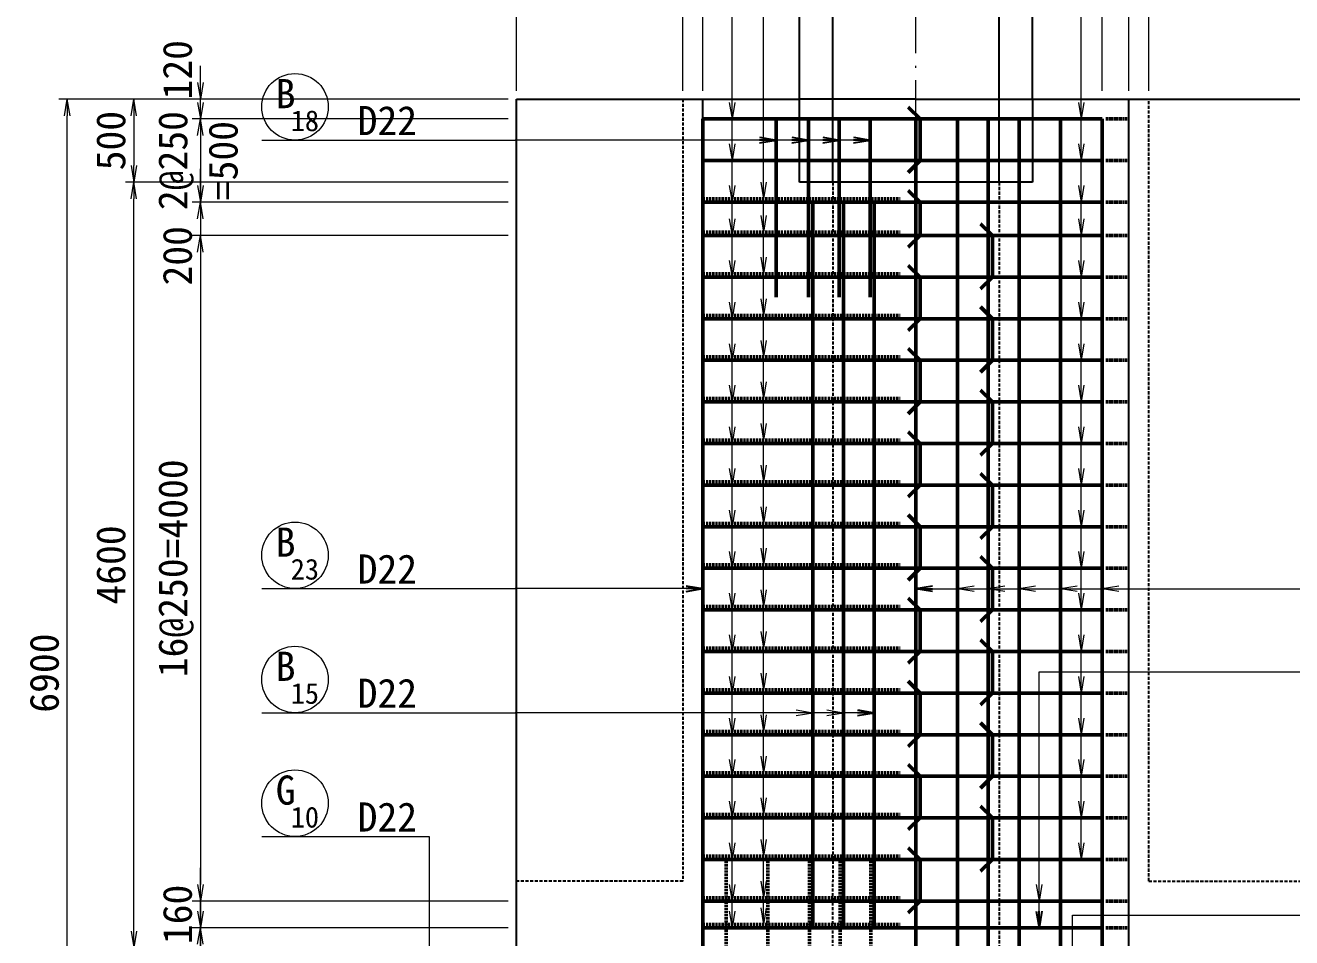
# Model space of a CAD drawing. Header units: millimetres. Extents: x 169470 to 758170, y -17820 to 11880.
# Drawn here: x 281245 to 288856, y -3066 to 2418 of the extents above; entities that cross this region are included whole.
import ezdxf
from ezdxf.enums import TextEntityAlignment as Align

# ---------------------------------------------------------------- set-up
doc = ezdxf.new("R2010")
doc.units = ezdxf.units.MM
doc.header["$LTSCALE"] = 50
doc.header["$PDSIZE"] = 300
doc.linetypes.add('DASHED2', pattern=[0.375, 0.25, -0.125])
doc.linetypes.add('SXF_一点短鎖線', pattern=[9.25, 6, -1.5, 0.25, -1.5])
doc.layers.get('Defpoints').update_dxf_attribs({"color": 151})
for name, color, linetype, lineweight in [('D-BMK', 2, 'SXF_一点短鎖線', 13), ('D-STR', 1, 'Continuous', 25), ('D-STR-DIM', 7, 'Continuous', 13), ('D-STR-HTXT', 7, 'Continuous', 13), ('D-STR-STR1', 2, 'Continuous', 50), ('D-STR-STR3', 4, 'Continuous', 50), ('D-STR-STR4', 1, 'Continuous', 50), ('D-STR-TXT', 7, 'Continuous', 13)]:
    doc.layers.add(name, color=color, linetype=linetype, lineweight=lineweight)
doc.styles.add('YOKO_GOTHIC', font='MS Gothic.ttf')
doc.dimstyles.new('S50', dxfattribs={"dimscale": 50, "dimtxt": 3.5, "dimasz": 2, "dimexe": 1, "dimexo": 1, "dimgap": 1, "dimtad": 1, "dimdec": 0, "dimzin": 1, "dimdsep": 46, "dimtxsty": 'YOKO_GOTHIC', "dimblk": 'OPEN', "dimcen": 0, "dimclrd": 256, "dimclre": 256, "dimclrt": 256, "dimaunit": 1, "dimadec": 3, "dimazin": 0, "dimtfac": 1, "dimtdec": 0, "dimtix": 1, "dimtmove": 2, "dimatfit": 3, "dimldrblk": 'OPEN', "dimfxl": 1, "dimlwd": -1, "dimlwe": -1, "dimarcsym": 2})

# ---------------------------------------------------------------- blocks, each defined once
blk = doc.blocks.new('_Open')
at = {"color": 0, "linetype": 'ByBlock', "lineweight": -2}
for p, q in [((-1, 0.167), (0, 0)), ((-1, -0.167), (0, 0)), ((0, 0), (-1, 0))]:
    blk.add_line(p, q, dxfattribs=at)
blk = doc.blocks.new('*D3588')
at = {"layer": 'D-STR-DIM', "transparency": 16777216}
for p, q in [((284147.8, 1974.7), (281447.8, 1974.7)), ((281497.8, -4825.6), (281497.8, 1874.7)), ((284147.8, -4925.6), (281447.8, -4925.6))]:
    blk.add_line(p, q, dxfattribs=at)
at = {"layer": 'Defpoints', "color": 0, "transparency": 16777216}
for p in [(281497.8, 1974.7), (284197.8, 1974.7), (284197.8, -4925.6)]:
    blk.add_point(p, dxfattribs=at)
at = {"layer": 'D-STR-DIM', "transparency": 16777216, "xscale": 100, "yscale": 100, "zscale": 100}
for p, rotation in [((281497.8, 1974.7), 90), ((281497.8, -4925.6), 270)]:
    blk.add_blockref('_Open', p, dxfattribs=dict(at, rotation=rotation))
at = {"layer": 'D-STR-DIM', "transparency": 16777216, "insert": (281360.3, -1475.5), "char_height": 175, "attachment_point": 5, "rotation": 90, "style": 'YOKO_GOTHIC'}
blk.add_mtext('6900', dxfattribs=at)
blk = doc.blocks.new('*D3591')
at = {"layer": 'D-STR-DIM', "transparency": 16777216}
for p, q in [((284147.8, 1474.7), (281847.8, 1474.7)), ((281897.8, -3025.6), (281897.8, 1374.7)), ((284147.8, -3125.6), (281847.8, -3125.6))]:
    blk.add_line(p, q, dxfattribs=at)
at = {"layer": 'Defpoints', "color": 0, "transparency": 16777216}
for p in [(281897.8, 1474.7), (284197.8, 1474.7), (284197.8, -3125.6)]:
    blk.add_point(p, dxfattribs=at)
at = {"layer": 'D-STR-DIM', "transparency": 16777216, "xscale": 100, "yscale": 100, "zscale": 100}
for p, rotation in [((281897.8, 1474.7), 90), ((281897.8, -3125.6), 270)]:
    blk.add_blockref('_Open', p, dxfattribs=dict(at, rotation=rotation))
at = {"layer": 'D-STR-DIM', "transparency": 16777216, "insert": (281760.3, -825.5), "char_height": 175, "attachment_point": 5, "rotation": 90, "style": 'YOKO_GOTHIC'}
blk.add_mtext('4600', dxfattribs=at)
blk = doc.blocks.new('*D3592')
at = {"layer": 'D-STR-DIM', "transparency": 16777216}
for p, q in [((284147.8, 1154.7), (282247.8, 1154.7)), ((282297.8, 1054.7), (282297.8, -2745.6)), ((284147.8, -2845.6), (282247.8, -2845.6))]:
    blk.add_line(p, q, dxfattribs=at)
at = {"layer": 'Defpoints', "color": 0, "transparency": 16777216}
for p in [(284197.8, 1154.7), (282297.8, -2845.6), (284197.8, -2845.6)]:
    blk.add_point(p, dxfattribs=at)
at = {"layer": 'D-STR-DIM', "transparency": 16777216, "xscale": 100, "yscale": 100, "zscale": 100}
for p, rotation in [((282297.8, 1154.7), 90), ((282297.8, -2845.6), 270)]:
    blk.add_blockref('_Open', p, dxfattribs=dict(at, rotation=rotation))
at = {"layer": 'D-STR-DIM', "transparency": 16777216, "insert": (282151, -845.5), "char_height": 175, "attachment_point": 5, "rotation": 90, "style": 'YOKO_GOTHIC'}
blk.add_mtext('16@250=4000', dxfattribs=at)
blk = doc.blocks.new('*D3593')
at = {"layer": 'D-STR-DIM', "transparency": 16777216}
for p, q in [((282297.8, -2745.6), (282297.8, -2645.6)), ((284147.8, -2845.6), (282247.8, -2845.6)), ((282297.8, -2845.6), (282297.8, -3005.6)), ((284147.8, -3005.6), (282247.8, -3005.6)), ((282297.8, -3105.6), (282297.8, -3205.6))]:
    blk.add_line(p, q, dxfattribs=at)
at = {"layer": 'Defpoints', "color": 0, "transparency": 16777216}
for p in [(284197.8, -2845.6), (282297.8, -3005.6), (284197.8, -3005.6)]:
    blk.add_point(p, dxfattribs=at)
at = {"layer": 'D-STR-DIM', "transparency": 16777216, "xscale": 100, "yscale": 100, "zscale": 100}
for p, rotation in [((282297.8, -2845.6), 270), ((282297.8, -3005.6), 90)]:
    blk.add_blockref('_Open', p, dxfattribs=dict(at, rotation=rotation))
at = {"layer": 'D-STR-DIM', "transparency": 16777216, "insert": (282160.3, -2925.6), "char_height": 175, "attachment_point": 5, "rotation": 90, "style": 'YOKO_GOTHIC'}
blk.add_mtext('160', dxfattribs=at)
blk = doc.blocks.new('*D3595')
at = {"layer": 'D-STR-DIM', "transparency": 16777216}
for p, q in [((282297.8, -2905.6), (282297.8, -2805.6)), ((284147.8, -3005.6), (282247.8, -3005.6)), ((282297.8, -3905.6), (282297.8, -3005.6)), ((284147.8, -3905.6), (282247.8, -3905.6)), ((282297.8, -4005.6), (282297.8, -4105.6))]:
    blk.add_line(p, q, dxfattribs=at)
at = {"layer": 'Defpoints', "color": 0, "transparency": 16777216}
for p in [(282297.8, -3005.6), (284197.8, -3005.6), (284197.8, -3905.6)]:
    blk.add_point(p, dxfattribs=at)
at = {"layer": 'D-STR-DIM', "transparency": 16777216, "xscale": 100, "yscale": 100, "zscale": 100}
for p, rotation in [((282297.8, -3005.6), 270), ((282297.8, -3905.6), 90)]:
    blk.add_blockref('_Open', p, dxfattribs=dict(at, rotation=rotation))
at = {"layer": 'D-STR-DIM', "transparency": 16777216, "insert": (282297.8, -3482.9), "char_height": 175, "attachment_point": 5, "rotation": 90, "style": 'YOKO_GOTHIC'}
blk.add_mtext('4@225\\P=900', dxfattribs=at)
blk = doc.blocks.new('*D3601')
at = {"layer": 'D-STR-DIM', "transparency": 16777216}
for p, q in [((284147.8, 1974.7), (281847.8, 1974.7)), ((281897.8, 1874.7), (281897.8, 1574.7)), ((284147.8, 1474.7), (281847.8, 1474.7))]:
    blk.add_line(p, q, dxfattribs=at)
at = {"layer": 'Defpoints', "color": 0, "transparency": 16777216}
for p in [(284197.8, 1974.7), (281897.8, 1474.7), (284197.8, 1474.7)]:
    blk.add_point(p, dxfattribs=at)
at = {"layer": 'D-STR-DIM', "transparency": 16777216, "xscale": 100, "yscale": 100, "zscale": 100}
for p, rotation in [((281897.8, 1974.7), 90), ((281897.8, 1474.7), 270)]:
    blk.add_blockref('_Open', p, dxfattribs=dict(at, rotation=rotation))
at = {"layer": 'D-STR-DIM', "transparency": 16777216, "insert": (281760.3, 1724.7), "char_height": 175, "attachment_point": 5, "rotation": 90, "style": 'YOKO_GOTHIC'}
blk.add_mtext('500', dxfattribs=at)
blk = doc.blocks.new('*D3828')
at = {"layer": 'D-STR-DIM', "transparency": 16777216}
for p, q in [((284197.8, 2024.7), (284197.8, 5808.3)), ((288997.8, 2024.7), (288997.8, 5808.3)), ((288897.8, 5758.3), (284297.8, 5758.3))]:
    blk.add_line(p, q, dxfattribs=at)
at = {"layer": 'Defpoints', "color": 0, "transparency": 16777216}
for p in [(284197.8, 5758.3), (284197.8, 1974.7), (288997.8, 1974.7)]:
    blk.add_point(p, dxfattribs=at)
at = {"layer": 'D-STR-DIM', "transparency": 16777216, "xscale": 100, "yscale": 100, "zscale": 100, "rotation": 180}
blk.add_blockref('_Open', (284197.8, 5758.3), dxfattribs=at)
at = {"layer": 'D-STR-DIM', "transparency": 16777216, "xscale": 100, "yscale": 100, "zscale": 100}
blk.add_blockref('_Open', (288997.8, 5758.3), dxfattribs=at)
at = {"layer": 'D-STR-DIM', "transparency": 16777216, "insert": (286597.8, 5895.8), "char_height": 175, "attachment_point": 5, "style": 'YOKO_GOTHIC'}
blk.add_mtext('4800', dxfattribs=at)
blk = doc.blocks.new('*D3831')
at = {"layer": 'D-STR-DIM', "transparency": 16777216}
for p, q in [((287777.8, 4958.3), (287677.8, 4958.3)), ((287877.8, 2024.7), (287877.8, 5008.3)), ((287997.8, 4958.3), (287877.8, 4958.3)), ((287997.8, 2024.7), (287997.8, 5008.3)), ((288097.8, 4958.3), (288197.8, 4958.3))]:
    blk.add_line(p, q, dxfattribs=at)
at = {"layer": 'Defpoints', "color": 0, "transparency": 16777216}
for p in [(287877.8, 4958.3), (287877.8, 1974.7), (287997.8, 1974.7)]:
    blk.add_point(p, dxfattribs=at)
at = {"layer": 'D-STR-DIM', "transparency": 16777216, "xscale": 100, "yscale": 100, "zscale": 100}
blk.add_blockref('_Open', (287877.8, 4958.3), dxfattribs=at)
at = {"layer": 'D-STR-DIM', "transparency": 16777216, "xscale": 100, "yscale": 100, "zscale": 100, "rotation": 180}
blk.add_blockref('_Open', (287997.8, 4958.3), dxfattribs=at)
at = {"layer": 'D-STR-DIM', "transparency": 16777216, "insert": (288046.7, 5095.8), "char_height": 175, "attachment_point": 5, "style": 'YOKO_GOTHIC'}
blk.add_mtext('120', dxfattribs=at)
blk = doc.blocks.new('*D3832')
at = {"layer": 'D-STR-DIM', "transparency": 16777216}
for p, q in [((287617.8, 4958.3), (287517.8, 4958.3)), ((287717.8, 2024.7), (287717.8, 5008.3)), ((287877.8, 4958.3), (287717.8, 4958.3)), ((287877.8, 2024.7), (287877.8, 5008.3)), ((287977.8, 4958.3), (288077.8, 4958.3))]:
    blk.add_line(p, q, dxfattribs=at)
at = {"layer": 'Defpoints', "color": 0, "transparency": 16777216}
for p in [(287717.8, 4958.3), (287717.8, 1974.7), (287877.8, 1974.7)]:
    blk.add_point(p, dxfattribs=at)
at = {"layer": 'D-STR-DIM', "transparency": 16777216, "xscale": 100, "yscale": 100, "zscale": 100}
blk.add_blockref('_Open', (287717.8, 4958.3), dxfattribs=at)
at = {"layer": 'D-STR-DIM', "transparency": 16777216, "xscale": 100, "yscale": 100, "zscale": 100, "rotation": 180}
blk.add_blockref('_Open', (287877.8, 4958.3), dxfattribs=at)
at = {"layer": 'D-STR-DIM', "transparency": 16777216, "insert": (287797.8, 4627.5), "char_height": 175, "attachment_point": 5, "style": 'YOKO_GOTHIC'}
blk.add_mtext('160', dxfattribs=at)
blk = doc.blocks.new('*D3833')
at = {"layer": 'D-STR-DIM', "transparency": 16777216}
for p, q in [((287217.8, 3037.2), (287217.8, 5008.3)), ((287617.8, 4958.3), (287317.8, 4958.3)), ((287717.8, 2024.7), (287717.8, 5008.3))]:
    blk.add_line(p, q, dxfattribs=at)
at = {"layer": 'Defpoints', "color": 0, "transparency": 16777216}
for p in [(287217.8, 4958.3), (287217.8, 2987.2), (287717.8, 1974.7)]:
    blk.add_point(p, dxfattribs=at)
at = {"layer": 'D-STR-DIM', "transparency": 16777216, "xscale": 100, "yscale": 100, "zscale": 100, "rotation": 180}
blk.add_blockref('_Open', (287217.8, 4958.3), dxfattribs=at)
at = {"layer": 'D-STR-DIM', "transparency": 16777216, "xscale": 100, "yscale": 100, "zscale": 100}
blk.add_blockref('_Open', (287717.8, 4958.3), dxfattribs=at)
at = {"layer": 'D-STR-DIM', "transparency": 16777216, "insert": (287467.8, 4958.3), "char_height": 175, "attachment_point": 5, "style": 'YOKO_GOTHIC'}
blk.add_mtext('2@250\\P=500', dxfattribs=at)
blk = doc.blocks.new('*D3837')
at = {"layer": 'D-STR-DIM', "transparency": 16777216}
for p, q in [((285097.8, 4958.3), (284997.8, 4958.3)), ((285197.8, 2024.7), (285197.8, 5008.3)), ((285197.8, 4958.3), (285317.8, 4958.3)), ((285317.8, 2024.7), (285317.8, 5008.3)), ((285417.8, 4958.3), (285517.8, 4958.3))]:
    blk.add_line(p, q, dxfattribs=at)
at = {"layer": 'Defpoints', "color": 0, "transparency": 16777216}
for p in [(285317.8, 4958.3), (285197.8, 1974.7), (285317.8, 1974.7)]:
    blk.add_point(p, dxfattribs=at)
at = {"layer": 'D-STR-DIM', "transparency": 16777216, "xscale": 100, "yscale": 100, "zscale": 100}
blk.add_blockref('_Open', (285197.8, 4958.3), dxfattribs=at)
at = {"layer": 'D-STR-DIM', "transparency": 16777216, "xscale": 100, "yscale": 100, "zscale": 100, "rotation": 180}
blk.add_blockref('_Open', (285317.8, 4958.3), dxfattribs=at)
at = {"layer": 'D-STR-DIM', "transparency": 16777216, "insert": (284984.2, 5095.8), "char_height": 175, "attachment_point": 5, "style": 'YOKO_GOTHIC'}
blk.add_mtext('120', dxfattribs=at)
blk = doc.blocks.new('*D3838')
at = {"layer": 'D-STR-DIM', "transparency": 16777216}
for p, q in [((285317.8, 2024.7), (285317.8, 5008.3)), ((285417.8, 4958.3), (285657.8, 4958.3)), ((285757.8, 3037.2), (285757.8, 5008.3))]:
    blk.add_line(p, q, dxfattribs=at)
at = {"layer": 'Defpoints', "color": 0, "transparency": 16777216}
for p in [(285757.8, 4958.3), (285757.8, 2987.2), (285317.8, 1974.7)]:
    blk.add_point(p, dxfattribs=at)
at = {"layer": 'D-STR-DIM', "transparency": 16777216, "xscale": 100, "yscale": 100, "zscale": 100, "rotation": 180}
blk.add_blockref('_Open', (285317.8, 4958.3), dxfattribs=at)
at = {"layer": 'D-STR-DIM', "transparency": 16777216, "xscale": 100, "yscale": 100, "zscale": 100}
blk.add_blockref('_Open', (285757.8, 4958.3), dxfattribs=at)
at = {"layer": 'D-STR-DIM', "transparency": 16777216, "insert": (285537.8, 5095.8), "char_height": 175, "attachment_point": 5, "style": 'YOKO_GOTHIC'}
blk.add_mtext('440', dxfattribs=at)
blk = doc.blocks.new('*D3843')
at = {"layer": 'D-STR-DIM', "transparency": 16777216}
for p, q in [((287297.8, 3037.2), (287297.8, 5408.3)), ((287997.8, 2024.7), (287997.8, 5408.3)), ((287397.8, 5358.3), (287897.8, 5358.3))]:
    blk.add_line(p, q, dxfattribs=at)
at = {"layer": 'Defpoints', "color": 0, "transparency": 16777216}
for p in [(287997.8, 5358.3), (287297.8, 2987.2), (287997.8, 1974.7)]:
    blk.add_point(p, dxfattribs=at)
at = {"layer": 'D-STR-DIM', "transparency": 16777216, "xscale": 100, "yscale": 100, "zscale": 100, "rotation": 180}
blk.add_blockref('_Open', (287297.8, 5358.3), dxfattribs=at)
at = {"layer": 'D-STR-DIM', "transparency": 16777216, "xscale": 100, "yscale": 100, "zscale": 100}
blk.add_blockref('_Open', (287997.8, 5358.3), dxfattribs=at)
at = {"layer": 'D-STR-DIM', "transparency": 16777216, "insert": (287647.8, 5495.8), "char_height": 175, "attachment_point": 5, "style": 'YOKO_GOTHIC'}
blk.add_mtext('700', dxfattribs=at)
blk = doc.blocks.new('*D3844')
at = {"layer": 'D-STR-DIM', "transparency": 16777216}
for p, q in [((287997.8, 2024.7), (287997.8, 5408.3)), ((288997.8, 2024.7), (288997.8, 5408.3)), ((288097.8, 5358.3), (288897.8, 5358.3))]:
    blk.add_line(p, q, dxfattribs=at)
at = {"layer": 'Defpoints', "color": 0, "transparency": 16777216}
for p in [(288997.8, 5358.3), (287997.8, 1974.7), (288997.8, 1974.7)]:
    blk.add_point(p, dxfattribs=at)
at = {"layer": 'D-STR-DIM', "transparency": 16777216, "xscale": 100, "yscale": 100, "zscale": 100, "rotation": 180}
blk.add_blockref('_Open', (287997.8, 5358.3), dxfattribs=at)
at = {"layer": 'D-STR-DIM', "transparency": 16777216, "xscale": 100, "yscale": 100, "zscale": 100}
blk.add_blockref('_Open', (288997.8, 5358.3), dxfattribs=at)
at = {"layer": 'D-STR-DIM', "transparency": 16777216, "insert": (288497.8, 5495.8), "char_height": 175, "attachment_point": 5, "style": 'YOKO_GOTHIC'}
blk.add_mtext('1000', dxfattribs=at)
blk = doc.blocks.new('*D3846')
at = {"layer": 'D-STR-DIM', "transparency": 16777216}
for p, q in [((285197.8, 2024.7), (285197.8, 5408.3)), ((285897.8, 3037.2), (285897.8, 5408.3)), ((285797.8, 5358.3), (285297.8, 5358.3))]:
    blk.add_line(p, q, dxfattribs=at)
at = {"layer": 'Defpoints', "color": 0, "transparency": 16777216}
for p in [(285197.8, 5358.3), (285897.8, 2987.2), (285197.8, 1974.7)]:
    blk.add_point(p, dxfattribs=at)
at = {"layer": 'D-STR-DIM', "transparency": 16777216, "xscale": 100, "yscale": 100, "zscale": 100, "rotation": 180}
blk.add_blockref('_Open', (285197.8, 5358.3), dxfattribs=at)
at = {"layer": 'D-STR-DIM', "transparency": 16777216, "xscale": 100, "yscale": 100, "zscale": 100}
blk.add_blockref('_Open', (285897.8, 5358.3), dxfattribs=at)
at = {"layer": 'D-STR-DIM', "transparency": 16777216, "insert": (285547.8, 5495.8), "char_height": 175, "attachment_point": 5, "style": 'YOKO_GOTHIC'}
blk.add_mtext('700', dxfattribs=at)
blk = doc.blocks.new('*D3847')
at = {"layer": 'D-STR-DIM', "transparency": 16777216}
for p, q in [((284197.8, 2024.7), (284197.8, 5408.3)), ((285197.8, 2024.7), (285197.8, 5408.3)), ((285097.8, 5358.3), (284297.8, 5358.3))]:
    blk.add_line(p, q, dxfattribs=at)
at = {"layer": 'Defpoints', "color": 0, "transparency": 16777216}
for p in [(284197.8, 5358.3), (284197.8, 1974.7), (285197.8, 1974.7)]:
    blk.add_point(p, dxfattribs=at)
at = {"layer": 'D-STR-DIM', "transparency": 16777216, "xscale": 100, "yscale": 100, "zscale": 100, "rotation": 180}
blk.add_blockref('_Open', (284197.8, 5358.3), dxfattribs=at)
at = {"layer": 'D-STR-DIM', "transparency": 16777216, "xscale": 100, "yscale": 100, "zscale": 100}
blk.add_blockref('_Open', (285197.8, 5358.3), dxfattribs=at)
at = {"layer": 'D-STR-DIM', "transparency": 16777216, "insert": (284697.8, 5495.8), "char_height": 175, "attachment_point": 5, "style": 'YOKO_GOTHIC'}
blk.add_mtext('1000', dxfattribs=at)
blk = doc.blocks.new('*D3899')
at = {"layer": 'D-STR-DIM', "transparency": 16777216}
for p, q in [((282297.8, 1454.7), (282297.8, 1554.7)), ((284147.8, 1354.7), (282247.8, 1354.7)), ((282297.8, 1354.7), (282297.8, 1154.7)), ((284147.8, 1154.7), (282247.8, 1154.7)), ((282297.8, 1054.7), (282297.8, 954.7))]:
    blk.add_line(p, q, dxfattribs=at)
at = {"layer": 'Defpoints', "color": 0, "transparency": 16777216}
for p in [(284197.8, 1354.7), (282297.8, 1154.7), (284197.8, 1154.7)]:
    blk.add_point(p, dxfattribs=at)
at = {"layer": 'D-STR-DIM', "transparency": 16777216, "xscale": 100, "yscale": 100, "zscale": 100}
for p, rotation in [((282297.8, 1354.7), 270), ((282297.8, 1154.7), 90)]:
    blk.add_blockref('_Open', p, dxfattribs=dict(at, rotation=rotation))
at = {"layer": 'D-STR-DIM', "transparency": 16777216, "insert": (282160.3, 1032.6), "char_height": 175, "attachment_point": 5, "rotation": 90, "style": 'YOKO_GOTHIC'}
blk.add_mtext('200', dxfattribs=at)
blk = doc.blocks.new('*D3900')
at = {"layer": 'D-STR-DIM', "transparency": 16777216}
for p, q in [((282297.8, 2074.7), (282297.8, 2174.7)), ((284147.8, 1974.7), (282247.8, 1974.7)), ((282297.8, 1854.7), (282297.8, 1974.7)), ((284147.8, 1854.7), (282247.8, 1854.7)), ((282297.8, 1754.7), (282297.8, 1654.7))]:
    blk.add_line(p, q, dxfattribs=at)
at = {"layer": 'Defpoints', "color": 0, "transparency": 16777216}
for p in [(282297.8, 1974.7), (284197.8, 1974.7), (284197.8, 1854.7)]:
    blk.add_point(p, dxfattribs=at)
at = {"layer": 'D-STR-DIM', "transparency": 16777216, "xscale": 100, "yscale": 100, "zscale": 100}
for p, rotation in [((282297.8, 1974.7), 270), ((282297.8, 1854.7), 90)]:
    blk.add_blockref('_Open', p, dxfattribs=dict(at, rotation=rotation))
at = {"layer": 'D-STR-DIM', "transparency": 16777216, "insert": (282160.3, 2150.6), "char_height": 175, "attachment_point": 5, "rotation": 90, "style": 'YOKO_GOTHIC'}
blk.add_mtext('120', dxfattribs=at)
blk = doc.blocks.new('*D3901')
at = {"layer": 'D-STR-DIM', "transparency": 16777216}
for p, q in [((282297.8, 1954.7), (282297.8, 2054.7)), ((284147.8, 1854.7), (282247.8, 1854.7)), ((282297.8, 1854.7), (282297.8, 1354.7)), ((284147.8, 1354.7), (282247.8, 1354.7)), ((282297.8, 1254.7), (282297.8, 1154.7))]:
    blk.add_line(p, q, dxfattribs=at)
at = {"layer": 'Defpoints', "color": 0, "transparency": 16777216}
for p in [(284197.8, 1854.7), (282297.8, 1354.7), (284197.8, 1354.7)]:
    blk.add_point(p, dxfattribs=at)
at = {"layer": 'D-STR-DIM', "transparency": 16777216, "xscale": 100, "yscale": 100, "zscale": 100}
for p, rotation in [((282297.8, 1854.7), 270), ((282297.8, 1354.7), 90)]:
    blk.add_blockref('_Open', p, dxfattribs=dict(at, rotation=rotation))
at = {"layer": 'D-STR-DIM', "transparency": 16777216, "char_height": 175, "attachment_point": 5, "rotation": 90, "style": 'YOKO_GOTHIC'}
for s, insert in [('2@250', (282151, 1604.7)), ('=500', (282435.3, 1604.7))]:
    blk.add_mtext(s, dxfattribs=dict(at, insert=insert))

msp = doc.modelspace()

# ---------------------------------------------------------------- linework, layer by layer
at = {"layer": 'D-BMK'}
msp.add_line((286597.81, -5149.84), (286597.81, 3386.4), dxfattribs=at)
at = {"layer": 'D-STR'}
for p, q in [((285897.81, 1974.68), (285897.81, 2987.2)), ((286097.81, 1474.68), (286097.81, 2987.2)), ((287097.81, 1474.68), (287097.81, 2987.2)), ((287297.81, 1974.68), (287297.81, 2987.2)), ((284197.81, -4925.61), (284197.81, 1974.68)), ((284197.81, 1974.68), (285897.81, 1974.68)), ((285897.81, 1474.68), (285897.81, 1974.68)), ((286597.81, 1974.68), (288997.81, 1974.68)), ((287297.81, 1974.68), (287297.81, 1474.68)), ((287297.81, 1974.68), (287297.81, 1474.68)), ((286597.81, 1474.68), (285897.81, 1474.68)), ((287297.81, 1474.68), (286597.81, 1474.68)), ((287297.81, 1474.68), (286597.81, 1474.68))]:
    msp.add_line(p, q, dxfattribs=at)
at = {"layer": 'D-STR', "linetype": 'DASHED2', "ltscale": 1.5}
for p, q in [((285197.81, 1974.68), (285197.81, -2725.61)), ((287997.81, -2725.61), (287997.81, 1974.68)), ((286097.81, 1474.68), (286097.81, -2725.61)), ((287097.81, 1474.68), (287097.81, -3125.61)), ((285197.81, -2725.61), (284197.81, -2725.61)), ((286097.81, -3125.61), (286097.81, -2725.61)), ((287997.81, -2725.61), (288997.81, -2725.61))]:
    msp.add_line(p, q, dxfattribs=at)
at = {"layer": 'D-STR', "ltscale": 0.2}
msp.add_line((286597.81, 1974.68), (285897.81, 1974.68), dxfattribs=at)
at = {"layer": 'D-STR-HTXT'}
for p, q in [((285681.98, -2985.61), (285681.98, 3493.24)), ((287591.08, -2595.61), (287591.08, 3493.24)), ((285492.97, -3005.61), (285492.97, 2842.62)), ((282666.25, 1727.83), (284188.58, 1727.83)), ((282666.25, -967.41), (284188.58, -967.41)), ((287338.05, -1467.85), (290352.64, -1467.85)), ((282666.25, -1713.91), (284188.58, -1713.91)), ((282666.25, -2457.76), (283672.81, -2457.76)), ((283672.81, -2457.76), (283672.81, -3584.06)), ((287539.4, -2929.62), (290325.35, -2929.62))]:
    msp.add_line(p, q, dxfattribs=at)
at = {"layer": 'D-STR-HTXT', "color": 1}
for centre in [(282866.25, 1927.83), (282866.25, -1513.91)]:
    msp.add_circle(centre, 200, dxfattribs=at)
at = {"layer": 'D-STR-HTXT', "color": 6}
msp.add_circle((282866.25, -767.41), 200, dxfattribs=at)
at = {"layer": 'D-STR-HTXT'}
msp.add_circle((282866.25, -2257.76), 200, dxfattribs=at)
at = {"layer": 'D-STR-STR1'}
for p, q in [((285317.81, 1854.68), (285317.81, -4795.61)), ((287717.81, 1854.68), (285317.81, 1854.68)), ((285757.81, 1854.68), (285757.81, 784.68)), ((285952.81, 1854.68), (285952.81, 784.68)), ((286137.81, 1854.68), (286137.81, 784.68)), ((286322.81, 1854.68), (286322.81, 784.68)), ((286597.81, 1854.68), (286597.81, -4795.61)), ((286847.81, 1854.68), (286847.81, -4795.61)), ((287032.81, 1854.68), (287032.81, -4795.61)), ((287217.81, 1854.68), (287217.81, -4795.61)), ((287467.81, 1854.68), (287467.81, -4795.61)), ((287717.81, 1854.68), (287717.81, -4795.61)), ((287717.81, 1604.68), (285317.81, 1604.68)), ((287717.81, 1354.68), (285317.81, 1354.68)), ((285977.81, -3005.61), (285977.81, 1354.68)), ((286162.81, -3005.61), (286162.81, 1354.68)), ((286347.81, -3005.61), (286347.81, 1354.68)), ((287717.81, 1154.39), (285317.81, 1154.39)), ((287717.81, 904.39), (285317.81, 904.39)), ((287717.81, 654.39), (285317.81, 654.39)), ((287717.81, 404.39), (285317.81, 404.39)), ((287717.81, 154.39), (285317.81, 154.39)), ((287717.81, -95.61), (285317.81, -95.61)), ((287717.81, -345.61), (285317.81, -345.61)), ((287717.81, -595.61), (285317.81, -595.61)), ((287717.81, -845.61), (285317.81, -845.61)), ((287717.81, -1095.61), (285317.81, -1095.61)), ((287717.81, -1345.61), (285317.81, -1345.61)), ((287717.81, -1595.61), (285317.81, -1595.61)), ((287717.81, -1845.61), (285317.81, -1845.61)), ((287717.81, -2095.61), (285317.81, -2095.61)), ((287717.81, -2345.61), (285317.81, -2345.61)), ((287717.81, -2595.61), (285317.81, -2595.61)), ((287717.81, -2845.61), (285317.81, -2845.61)), ((287717.81, -3005.61), (285317.81, -3005.61))]:
    msp.add_line(p, q, dxfattribs=at)
at = {"layer": 'D-STR-STR1', "linetype": 'DASHED2', "ltscale": 0.5}
for p, q in [((287877.81, 1854.68), (287737.81, 1854.68)), ((287877.81, 1604.68), (287737.81, 1604.68)), ((287877.81, 1354.68), (287737.81, 1354.68)), ((287877.81, 1154.39), (287737.81, 1154.39)), ((287877.81, 904.39), (287737.81, 904.39)), ((287877.81, 654.39), (287737.81, 654.39)), ((287877.81, 404.39), (287737.81, 404.39)), ((287877.81, 154.39), (287737.81, 154.39)), ((287877.81, -95.61), (287737.81, -95.61)), ((287877.81, -345.61), (287737.81, -345.61)), ((287877.81, -595.61), (287737.81, -595.61)), ((287877.81, -845.61), (287737.81, -845.61)), ((287877.81, -1095.61), (287737.81, -1095.61)), ((287877.81, -1345.61), (287737.81, -1345.61)), ((287877.81, -1595.61), (287737.81, -1595.61)), ((287877.81, -1845.61), (287737.81, -1845.61)), ((287877.81, -2095.61), (287737.81, -2095.61)), ((287877.81, -2345.61), (287737.81, -2345.61)), ((287877.81, -2595.61), (287737.81, -2595.61)), ((287877.81, -2845.61), (287737.81, -2845.61)), ((287877.81, -3005.61), (287737.81, -3005.61))]:
    msp.add_line(p, q, dxfattribs=at)
at = {"layer": 'D-STR-STR1', "linetype": 'DASHED2'}
for p, q in [((285457.81, -4455.61), (285457.81, -2595.61)), ((285707.81, -4455.61), (285707.81, -2595.61)), ((285957.81, -4455.61), (285957.81, -2595.61)), ((286142.81, -4455.61), (286142.81, -2595.61)), ((286327.81, -4455.61), (286327.81, -2595.61))]:
    msp.add_line(p, q, dxfattribs=at)
at = {"layer": 'D-STR-STR3'}
for points in [[(286552.1, 1533.97), (286622.81, 1604.68), (286622.81, 1854.68), (286552.1, 1925.39)], [(286552.1, 1083.68), (286622.81, 1154.39), (286622.81, 1354.68), (286552.1, 1425.39)], [(286987.1, 833.68), (287057.81, 904.39), (287057.81, 1154.39), (286987.1, 1225.1)], [(286552.1, 583.68), (286622.81, 654.39), (286622.81, 904.39), (286552.1, 975.1)], [(286987.1, 333.68), (287057.81, 404.39), (287057.81, 654.39), (286987.1, 725.1)], [(286552.1, 83.68), (286622.81, 154.39), (286622.81, 404.39), (286552.1, 475.1)], [(286987.1, -166.32), (287057.81, -95.61), (287057.81, 154.39), (286987.1, 225.1)], [(286552.1, -416.32), (286622.81, -345.61), (286622.81, -95.61), (286552.1, -24.9)], [(286987.1, -666.32), (287057.81, -595.61), (287057.81, -345.61), (286987.1, -274.9)], [(286552.1, -916.32), (286622.81, -845.61), (286622.81, -595.61), (286552.1, -524.9)], [(286987.1, -1166.32), (287057.81, -1095.61), (287057.81, -845.61), (286987.1, -774.9)], [(286552.1, -1416.32), (286622.81, -1345.61), (286622.81, -1095.61), (286552.1, -1024.9)], [(286987.1, -1666.32), (287057.81, -1595.61), (287057.81, -1345.61), (286987.1, -1274.9)], [(286552.1, -1916.32), (286622.81, -1845.61), (286622.81, -1595.61), (286552.1, -1524.9)], [(286987.1, -2166.32), (287057.81, -2095.61), (287057.81, -1845.61), (286987.1, -1774.9)], [(286552.1, -2416.32), (286622.81, -2345.61), (286622.81, -2095.61), (286552.1, -2024.9)], [(286987.1, -2666.32), (287057.81, -2595.61), (287057.81, -2345.61), (286987.1, -2274.9)], [(286552.1, -2916.32), (286622.81, -2845.61), (286622.81, -2595.61), (286552.1, -2524.9)]]:
    msp.add_lwpolyline(points, dxfattribs=at)
at = {"layer": 'D-STR-STR4', "linetype": 'DASHED2'}
for p, q in [((285317.81, 1374.68), (286502.81, 1374.68)), ((285317.82, 1174.39), (286502.81, 1174.39)), ((285317.81, 924.39), (286502.81, 924.39)), ((285317.81, 674.39), (286502.81, 674.39)), ((285317.81, 424.39), (286502.81, 424.39)), ((285317.81, 174.39), (286502.81, 174.39)), ((285317.81, -75.61), (286502.81, -75.61)), ((285317.81, -325.61), (286502.81, -325.61)), ((285317.81, -575.61), (286502.81, -575.61)), ((285317.81, -825.61), (286502.81, -825.61)), ((285317.81, -1075.61), (286502.81, -1075.61)), ((285317.81, -1325.61), (286502.81, -1325.61)), ((285317.81, -1575.61), (286502.81, -1575.61)), ((285317.81, -1825.61), (286502.81, -1825.61)), ((285317.81, -2075.61), (286502.81, -2075.61)), ((285317.81, -2325.61), (286502.81, -2325.61)), ((285317.81, -2575.61), (286502.81, -2575.61)), ((285317.81, -2825.61), (286502.81, -2825.61)), ((285317.81, -2985.61), (286502.81, -2985.61))]:
    msp.add_line(p, q, dxfattribs=at)
at = {"layer": 'Defpoints'}
for p, q in [((285317.81, -3005.61), (285317.82, 1974.68)), ((287877.81, -4785.61), (287877.8, 1974.68))]:
    msp.add_line(p, q, dxfattribs=at)

# ---------------------------------------------------------------- block references
at = {"layer": 'D-STR-HTXT', "yscale": 100, "zscale": 100}
for p, xscale, rotation in [((285492.97, 1854.68), 100, 270), ((287591.08, 1854.68), 100, 270), ((285492.97, 1604.68), 100, 270), ((287591.08, 1604.68), 100, 270), ((285492.97, 1354.68), 100, 270), ((285681.98, 1374.68), 100, 270), ((287591.08, 1354.68), 100, 270), ((285492.97, 1154.39), 100, 270), ((285681.98, 1174.39), 100, 270), ((287591.08, 1154.39), 100, 270), ((285492.97, 904.39), 100, 270), ((285681.98, 924.39), 100, 270), ((287591.08, 904.39), 100, 270), ((285681.98, 674.39), 100, 270), ((285492.97, 654.39), 100, 270), ((287591.08, 654.39), 100, 270), ((285492.97, 404.39), 100, 270), ((285681.98, 424.39), 100, 270), ((287591.08, 404.39), 100, 270), ((285492.97, 154.39), 100, 270), ((285681.98, 174.39), 100, 270), ((287591.08, 154.39), 100, 270), ((285492.97, -95.61), 100, 270), ((285681.98, -75.61), 100, 270), ((287591.08, -95.61), 100, 270), ((285681.98, -325.61), 100, 270), ((285492.97, -345.61), 100, 270), ((287591.08, -345.61), 100, 270), ((285492.97, -595.61), 100, 270), ((285681.98, -575.61), 100, 270), ((287591.08, -595.61), 100, 270), ((285492.97, -845.61), 100, 270), ((285681.98, -825.61), 100, 270), ((287591.08, -845.61), 100, 270), ((285681.98, -1075.61), 100, 270), ((286847.81, -969.21), 100, 180), ((287032.81, -969.21), 100, 180), ((287217.81, -969.21), 100, 180), ((287467.81, -969.21), 100, 180), ((287717.81, -969.21), 100, 180), ((285492.97, -1095.61), 100, 270), ((287591.08, -1095.61), 100, 270), ((285492.97, -1345.61), 100, 270), ((285681.98, -1325.61), 100, 270), ((287591.08, -1345.61), 100, 270), ((285492.97, -1595.61), 100, 270), ((285681.98, -1575.61), 100, 270), ((287591.08, -1595.61), 100, 270), ((285492.97, -1845.61), 100, 270), ((285681.98, -1825.61), 100, 270), ((285977.81, -1713.91), -100, 180), ((286162.81, -1713.91), -100, 180), ((287591.08, -1845.61), 100, 270), ((287591.08, -1845.61), 100, 270), ((285681.98, -2075.61), 100, 270), ((285492.97, -2095.61), 100, 270), ((287591.08, -2095.61), 100, 270), ((285492.97, -2345.61), 100, 270), ((285681.98, -2325.61), 100, 270), ((287591.08, -2345.61), 100, 270), ((285492.97, -2595.61), 100, 270), ((285681.98, -2575.61), 100, 270), ((287591.08, -2595.61), 100, 270), ((285681.98, -2825.61), 100, 270), ((285492.97, -2845.61), 100, 270), ((287338.05, -2845.61), -100, 90), ((285681.98, -2985.61), 100, 270), ((285492.97, -3005.61), 100, 270)]:
    msp.add_blockref('_Open', p, dxfattribs=dict(at, xscale=xscale, rotation=rotation))

# ---------------------------------------------------------------- texts
at = {"layer": 'D-STR-TXT', "color": 1, "style": 'YOKO_GOTHIC'}
for s, height, p in [('B', 175, (282809.97, 1919.51)), ('18', 125, (282925.63, 1781.71)), ('B', 175, (282809.97, -1522.22)), ('15', 125, (282925.63, -1660.03))]:
    msp.add_text(s, height=height, dxfattribs=at).set_placement(p, align=Align.CENTER)
for p in [(283242.77, 1757.83), (283242.77, -1683.91)]:
    msp.add_text('D22', height=175, dxfattribs=at).set_placement(p)
at = {"layer": 'D-STR-TXT', "color": 6, "style": 'YOKO_GOTHIC'}
for s, height, p in [('B', 175, (282809.97, -775.73)), ('23', 125, (282925.63, -913.53))]:
    msp.add_text(s, height=height, dxfattribs=at).set_placement(p, align=Align.CENTER)
msp.add_text('D22', height=175, dxfattribs=at).set_placement((283242.77, -937.41))
at = {"layer": 'D-STR-TXT', "style": 'YOKO_GOTHIC'}
for s, height, p in [('G', 175, (282809.97, -2266.07)), ('10', 125, (282925.63, -2403.88))]:
    msp.add_text(s, height=height, dxfattribs=at).set_placement(p, align=Align.CENTER)
msp.add_text('D22', height=175, dxfattribs=at).set_placement((283242.77, -2427.76))

# ---------------------------------------------------------------- dimensions: what is measured, and where the dimension line sits
at = {"layer": 'D-STR-DIM'}
for base, p1, p2, angle, picture, middle in [((284197.81, 5758.33), (288997.81, 1974.68), (284197.81, 1974.68), 180, '*D3828', (286597.81, 5895.83)), ((287997.81, 5358.33), (287297.81, 2987.2), (287997.81, 1974.68), 180, '*D3843', (287647.81, 5495.83)), ((288997.81, 5358.33), (287997.81, 1974.68), (288997.81, 1974.68), 180, '*D3844', (288497.81, 5495.83)), ((281497.81, 1974.68), (284197.81, -4925.61), (284197.81, 1974.68), 90, '*D3588', (281360.31, -1475.46)), ((281897.81, 1474.68), (284197.81, 1974.68), (284197.81, 1474.68), 270, '*D3601', (281760.31, 1724.68)), ((281897.81, 1474.68), (284197.81, -3125.61), (284197.81, 1474.68), 90, '*D3591', (281760.31, -825.46)), ((282297.81, -3005.61), (284197.81, -2845.61), (284197.81, -3005.61), 90, '*D3593', (282160.31, -2925.61))]:
    dim = msp.add_linear_dim(base=base, p1=p1, p2=p2, angle=angle, dimstyle='S50', dxfattribs=at)
    dim.commit()
    dim.dimension.update_dxf_attribs({"geometry": picture, "text_midpoint": middle})
for base, p1, p2, picture, middle in [((284197.81, 5358.33), (285197.81, 1974.68), (284197.81, 1974.68), '*D3847', (284697.81, 5495.83)), ((285197.81, 5358.33), (285897.81, 2987.2), (285197.81, 1974.68), '*D3846', (285547.81, 5495.83)), ((285757.81, 4958.33), (285317.81, 1974.68), (285757.81, 2987.2), '*D3838', (285537.81, 5095.83))]:
    dim = msp.add_linear_dim(base=base, p1=p1, p2=p2, dimstyle='S50', dxfattribs=at)
    dim.commit()
    dim.dimension.update_dxf_attribs({"geometry": picture, "text_midpoint": middle})
dim = msp.add_linear_dim(base=(285317.81, 4958.33), p1=(285197.81, 1974.68), p2=(285317.81, 1974.68), dimstyle='S50', dxfattribs=at)
dim.commit()
dim.dimension.update_dxf_attribs({"geometry": '*D3837', "text_midpoint": (284984.21, 5095.83), "dimtype": 160})
for base, p1, p2, angle, text, picture, middle in [((287217.81, 4958.33), (287717.81, 1974.68), (287217.81, 2987.2), 180, '2@250\\P=<>', '*D3833', (287467.81, 4958.33)), ((282297.81, -3005.61), (284197.81, -3905.61), (284197.81, -3005.61), 90, '4@225\\P=<>', '*D3595', (282297.81, -3482.94))]:
    dim = msp.add_linear_dim(base=base, p1=p1, p2=p2, angle=angle, text=text, dimstyle='S50', dxfattribs=at)
    dim.commit()
    dim.dimension.update_dxf_attribs({"geometry": picture, "text_midpoint": middle, "dimtype": 160})
for base, p1, p2, angle, picture, middle in [((287877.81, 4958.33), (287997.81, 1974.68), (287877.81, 1974.68), 180, '*D3831', (288046.67, 5095.83)), ((287717.81, 4958.33), (287877.81, 1974.68), (287717.81, 1974.68), 180, '*D3832', (287797.81, 4627.54)), ((282297.81, 1974.68), (284197.81, 1854.68), (284197.81, 1974.68), 90, '*D3900', (282160.31, 2150.63)), ((282297.81, 1154.68), (284197.81, 1354.68), (284197.81, 1154.68), 90, '*D3899', (282160.31, 1032.65))]:
    dim = msp.add_linear_dim(base=base, p1=p1, p2=p2, angle=angle, dimstyle='S50', dxfattribs=at)
    dim.commit()
    dim.dimension.update_dxf_attribs({"geometry": picture, "text_midpoint": middle, "dimtype": 160})
for base, p1, p2, text, picture, middle in [((282297.81, 1354.68), (284197.81, 1854.68), (284197.81, 1354.68), '2@250\\X=<>', '*D3901', (282297.81, 1604.68)), ((282297.81, -2845.61), (284197.81, 1154.68), (284197.81, -2845.61), '16@250=<>', '*D3592', (282150.98, -845.46))]:
    dim = msp.add_linear_dim(base=base, p1=p1, p2=p2, angle=90, text=text, dimstyle='S50', dxfattribs=at)
    dim.commit()
    dim.dimension.update_dxf_attribs({"geometry": picture, "text_midpoint": middle})

# ---------------------------------------------------------------- leaders
at = {"layer": 'D-STR-HTXT'}
for points in [[(286322.81, 1727.83), (284188.58, 1727.83)], [(285317.81, -967.41), (284188.58, -967.41)], [(286597.81, -969.21), (289272.81, -969.21)], [(287338.05, -3005.61), (287338.05, -1467.85)], [(286347.81, -1713.91), (284188.58, -1713.91)], [(287539.4, -3680.61), (287539.4, -2929.62)]]:
    msp.add_leader(points, dimstyle='S50', dxfattribs=at)
for points in [[(285757.81, 1727.83), (285248.67, 1727.83)], [(285952.81, 1727.83), (285443.67, 1727.83)], [(286137.81, 1727.83), (285628.67, 1727.83)]]:
    msp.add_leader(points, dimstyle='S50', override={"dimgap": 1, "dimtad": 0}, dxfattribs=at)

doc.saveas('drawing.dxf')
